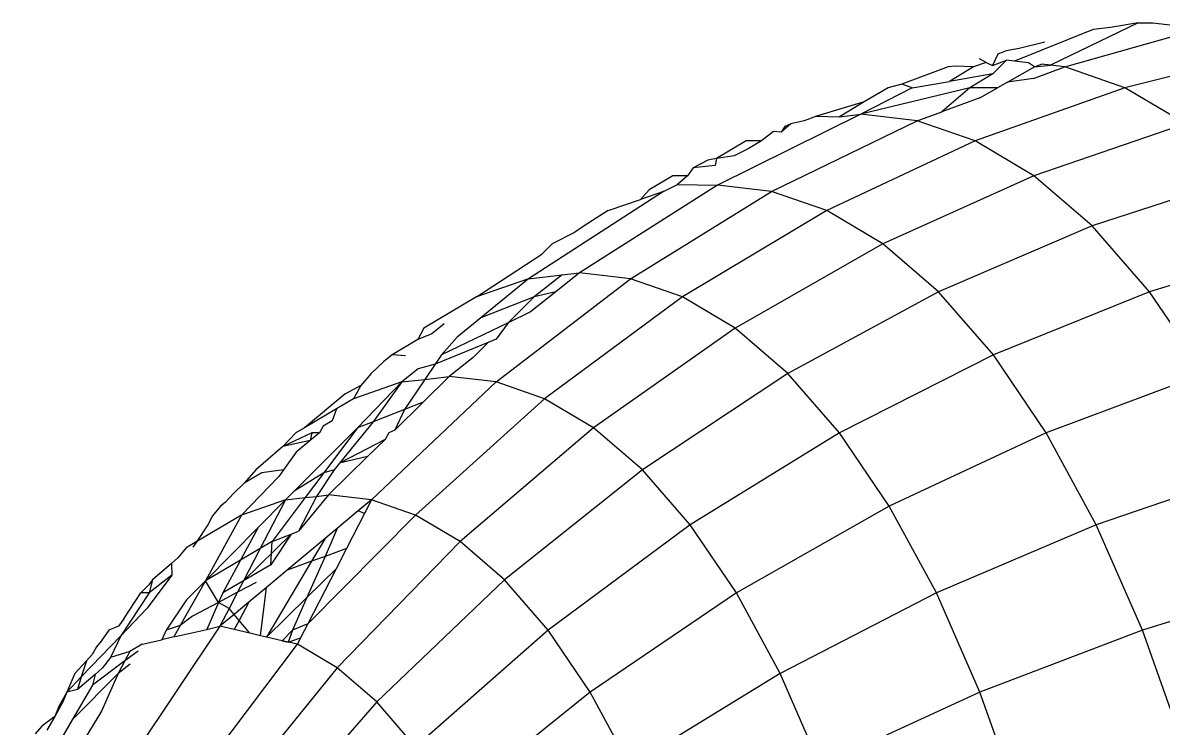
# Model space of a CAD drawing. Header units: millimetres. Extents: x 243 to 2849, y 203 to 3454.
# Drawn here: x 667.21 to 672.22, y 1594.94 to 1598.03 of the extents above; entities that cross this region are included whole.
import ezdxf

# ---------------------------------------------------------------- set-up
doc = ezdxf.new("R2010")
doc.units = ezdxf.units.MM

msp = doc.modelspace()

# ---------------------------------------------------------------- linework, layer by layer
for p, q in [((671.9091, 1598.0011), (671.5643, 1597.8627)), ((672.1072, 1598.0308), (671.7222, 1597.8447)), ((671.7859, 1597.8375), (672.3842, 1598.0068)), ((671.9861, 1598.0099), (671.9091, 1598.0011)), ((672.1072, 1598.0308), (671.9861, 1598.0099)), ((672.1072, 1598.0308), (672.1714, 1598.031)), ((672.1714, 1598.031), (672.3088, 1598.0153)), ((671.6975, 1597.9467), (671.5843, 1597.9176)), ((671.492, 1597.8938), (671.4674, 1597.8437)), ((671.5278, 1597.9079), (671.492, 1597.8938)), ((671.5843, 1597.9176), (671.5278, 1597.9079)), ((671.273, 1597.8375), (671.0702, 1597.7617)), ((671.3038, 1597.841), (671.273, 1597.8375)), ((671.385, 1597.8375), (671.2798, 1597.7742)), ((671.385, 1597.8375), (671.3038, 1597.841)), ((671.44, 1597.8565), (671.385, 1597.8375)), ((671.44, 1597.8565), (671.4109, 1597.873)), ((671.44, 1597.8565), (671.4674, 1597.8437)), ((671.4674, 1597.8437), (671.5295, 1597.8667)), ((671.5295, 1597.8667), (671.4696, 1597.8065)), ((671.5643, 1597.8627), (671.5295, 1597.8667)), ((671.5343, 1597.7705), (671.6524, 1597.8375)), ((671.6266, 1597.8556), (671.5643, 1597.8627)), ((671.6524, 1597.8375), (671.6266, 1597.8556)), ((671.6474, 1597.7871), (671.7859, 1597.8375)), ((671.6524, 1597.8375), (671.6824, 1597.8493)), ((671.6524, 1597.8375), (671.7222, 1597.8447)), ((671.7222, 1597.8447), (671.6824, 1597.8493)), ((671.7859, 1597.8375), (671.7222, 1597.8447)), ((672.0486, 1597.7463), (671.7859, 1597.8375)), ((671.4696, 1597.8065), (671.2798, 1597.7742)), ((671.4696, 1597.8065), (671.3683, 1597.7463)), ((671.6474, 1597.7871), (671.5343, 1597.7705)), ((672.295, 1597.8072), (672.0486, 1597.7463)), ((671.3683, 1597.7463), (670.8894, 1597.6296)), ((671.1154, 1597.7463), (670.8894, 1597.6296)), ((671.0102, 1597.7463), (670.9051, 1597.6839)), ((671.0702, 1597.7617), (671.0102, 1597.7463)), ((671.1154, 1597.7463), (671.0702, 1597.7617)), ((671.1154, 1597.7463), (671.2798, 1597.7742)), ((671.3683, 1597.7463), (671.2456, 1597.6408)), ((671.4896, 1597.7452), (671.3683, 1597.7463)), ((672.0486, 1597.7463), (671.3914, 1597.5132)), ((671.4128, 1597.7017), (671.4896, 1597.7452)), ((671.5343, 1597.7705), (671.4896, 1597.7452)), ((672.2514, 1597.6259), (672.0486, 1597.7463)), ((670.9051, 1597.6839), (670.6958, 1597.6217)), ((670.9051, 1597.6839), (670.7959, 1597.619)), ((671.4128, 1597.7017), (671.2456, 1597.6408)), ((671.1373, 1597.6014), (671.2456, 1597.6408)), ((670.8894, 1597.6296), (670.2612, 1597.3183)), ((670.498, 1597.2914), (671.1373, 1597.6014)), ((670.5833, 1597.5883), (670.5412, 1597.5511)), ((670.5833, 1597.5883), (670.5562, 1597.5764)), ((670.6414, 1597.6014), (670.5833, 1597.5883)), ((670.6958, 1597.6217), (670.6414, 1597.6014)), ((670.6958, 1597.6217), (670.7959, 1597.619)), ((670.7959, 1597.619), (670.8894, 1597.6296)), ((671.1373, 1597.6014), (670.8894, 1597.6296)), ((671.3914, 1597.5132), (671.1373, 1597.6014)), ((670.5066, 1597.5546), (670.4548, 1597.5132)), ((670.5412, 1597.5511), (670.5066, 1597.5546)), ((670.5562, 1597.5764), (670.5412, 1597.5511)), ((672.2885, 1597.5794), (671.6486, 1597.3604)), ((670.3872, 1597.5132), (670.2562, 1597.4354)), ((670.4548, 1597.5132), (670.3872, 1597.5132)), ((670.4548, 1597.5132), (670.396, 1597.4781)), ((671.3914, 1597.5132), (670.7409, 1597.2071)), ((671.6486, 1597.3604), (671.3914, 1597.5132)), ((670.2562, 1597.4354), (670.2188, 1597.4281)), ((670.2562, 1597.4354), (670.2513, 1597.4054)), ((670.3336, 1597.4467), (670.2562, 1597.4354)), ((670.396, 1597.4781), (670.3336, 1597.4467)), ((670.1539, 1597.3953), (670.13, 1597.3604)), ((670.2188, 1597.4281), (670.1539, 1597.3953)), ((670.2513, 1597.4054), (670.1539, 1597.3953)), ((670.0648, 1597.3604), (669.9619, 1597.2983)), ((670.13, 1597.3604), (670.0648, 1597.3604)), ((670.13, 1597.3604), (670.0854, 1597.3221)), ((671.6486, 1597.3604), (670.9866, 1597.0611)), ((671.9051, 1597.14), (671.6486, 1597.3604)), ((672.5798, 1597.3604), (671.9051, 1597.14)), ((670.0243, 1597.2914), (669.4324, 1596.9083)), ((670.2612, 1597.3183), (669.6556, 1596.9336)), ((669.8788, 1596.9083), (670.498, 1597.2914)), ((669.9619, 1597.2983), (669.9233, 1597.2563)), ((670.0243, 1597.2914), (669.9233, 1597.2563)), ((670.0243, 1597.2914), (670.0854, 1597.3221)), ((670.0854, 1597.3221), (670.2612, 1597.3183)), ((670.498, 1597.2914), (670.2612, 1597.3183)), ((670.7409, 1597.2071), (670.498, 1597.2914)), ((669.7814, 1597.2071), (669.9233, 1597.2563)), ((669.7814, 1597.2071), (669.676, 1597.14)), ((670.7409, 1597.2071), (670.1076, 1596.8289)), ((670.9866, 1597.0611), (670.7409, 1597.2071)), ((669.676, 1597.14), (669.6343, 1597.1108)), ((671.9051, 1597.14), (671.2316, 1596.8506)), ((672.1568, 1596.8506), (671.9051, 1597.14)), ((669.6343, 1597.1108), (669.5357, 1597.0611)), ((669.5357, 1597.0611), (669.4905, 1597.0166)), ((670.9866, 1597.0611), (670.3392, 1596.6913)), ((671.2316, 1596.8506), (670.9866, 1597.0611)), ((672.84, 1597.0611), (672.1568, 1596.8506)), ((669.2036, 1596.8289), (669.4905, 1597.0166)), ((669.6556, 1596.9336), (669.5511, 1596.8506)), ((669.5795, 1596.925), (669.6556, 1596.9336)), ((669.8788, 1596.9083), (669.6556, 1596.9336)), ((669.4324, 1596.9083), (669.2036, 1596.8289)), ((669.4324, 1596.9083), (669.2227, 1596.7374)), ((669.2904, 1596.4553), (669.8788, 1596.9083)), ((669.4324, 1596.9083), (669.5795, 1596.925)), ((669.5795, 1596.925), (669.4561, 1596.8289)), ((670.1076, 1596.8289), (669.8788, 1596.9083)), ((669.5511, 1596.8506), (669.4409, 1596.763)), ((669.5511, 1596.8506), (669.4561, 1596.8289)), ((671.2316, 1596.8506), (670.5701, 1596.4929)), ((671.4721, 1596.5741), (671.2316, 1596.8506)), ((672.1568, 1596.8506), (671.4721, 1596.5741)), ((672.3994, 1596.4929), (672.1568, 1596.8506)), ((669.2036, 1596.8289), (668.9721, 1596.6913)), ((669.4561, 1596.8289), (669.2227, 1596.7374)), ((669.4561, 1596.8289), (669.342, 1596.7151)), ((670.1076, 1596.8289), (669.5026, 1596.3816)), ((670.3392, 1596.6913), (670.1076, 1596.8289)), ((669.2227, 1596.7374), (669.1186, 1596.6526)), ((669.4409, 1596.763), (669.342, 1596.7151)), ((668.9721, 1596.6913), (668.9467, 1596.6422)), ((669.0613, 1596.7108), (669.0072, 1596.666)), ((669.342, 1596.7151), (669.0503, 1596.5741)), ((669.342, 1596.7151), (669.2903, 1596.6433)), ((670.3392, 1596.6913), (669.7174, 1596.2541)), ((670.5701, 1596.4929), (670.3392, 1596.6913)), ((668.9467, 1596.6422), (668.833, 1596.5741)), ((669.0072, 1596.666), (668.9467, 1596.6422)), ((669.1186, 1596.6526), (669.0503, 1596.5741)), ((669.2903, 1596.6433), (669.2555, 1596.629)), ((669.2555, 1596.629), (669.0226, 1596.5333)), ((669.2555, 1596.629), (669.1893, 1596.5631)), ((668.7962, 1596.5443), (668.7412, 1596.4929)), ((668.833, 1596.5741), (668.7962, 1596.5443)), ((668.892, 1596.5706), (668.833, 1596.5741)), ((669.0226, 1596.5333), (668.9473, 1596.5131)), ((669.0226, 1596.5333), (668.9775, 1596.4668)), ((669.0503, 1596.5741), (669.0226, 1596.5333)), ((669.1893, 1596.5631), (669.0833, 1596.4788)), ((671.4721, 1596.5741), (670.7967, 1596.2323)), ((671.7039, 1596.2323), (671.4721, 1596.5741)), ((668.7412, 1596.4929), (668.6956, 1596.4405)), ((668.9473, 1596.5131), (668.8763, 1596.4553)), ((670.5701, 1596.4929), (669.9315, 1596.07)), ((670.7967, 1596.2323), (670.5701, 1596.4929)), ((672.3994, 1596.4929), (671.7039, 1596.2323)), ((668.6956, 1596.4405), (668.6259, 1596.4018)), ((668.8763, 1596.4553), (668.6641, 1596.3816)), ((668.6956, 1596.4405), (668.6641, 1596.3816)), ((668.8763, 1596.4553), (668.6816, 1596.2541)), ((668.7429, 1595.938), (669.2904, 1596.4553)), ((668.8763, 1596.4553), (668.7499, 1596.2808)), ((668.8763, 1596.4553), (668.9775, 1596.4668)), ((668.9775, 1596.4668), (668.8881, 1596.335)), ((669.0833, 1596.4788), (668.9691, 1596.3667)), ((668.9775, 1596.4668), (669.0833, 1596.4788)), ((669.2904, 1596.4553), (669.0833, 1596.4788)), ((669.5026, 1596.3816), (669.2904, 1596.4553)), ((668.6259, 1596.4018), (668.4493, 1596.2541)), ((668.6641, 1596.3816), (668.5896, 1596.3374)), ((669.5026, 1596.3816), (668.9362, 1595.8709)), ((669.7174, 1596.2541), (669.5026, 1596.3816)), ((668.5896, 1596.3374), (668.4493, 1596.2541)), ((668.5896, 1596.3374), (668.5705, 1596.2844)), ((668.8881, 1596.335), (668.7499, 1596.2808)), ((668.9691, 1596.3667), (668.8446, 1596.2445)), ((668.8881, 1596.335), (668.8446, 1596.2445)), ((668.9691, 1596.3667), (668.8881, 1596.335)), ((668.5705, 1596.2844), (668.5305, 1596.261)), ((668.7499, 1596.2808), (668.6027, 1596.0993)), ((668.7499, 1596.2808), (668.6816, 1596.2541)), ((668.4115, 1596.2323), (668.3534, 1596.1717)), ((668.4816, 1596.2323), (668.3534, 1596.1717)), ((668.6816, 1596.2541), (668.404, 1595.9768)), ((668.4493, 1596.2541), (668.4115, 1596.2323)), ((668.5146, 1596.2323), (668.4739, 1596.1988)), ((668.4816, 1596.2323), (668.4739, 1596.1988)), ((668.5146, 1596.2323), (668.4816, 1596.2323)), ((668.5305, 1596.261), (668.5146, 1596.2323)), ((668.6816, 1596.2541), (668.5331, 1596.0564)), ((668.8185, 1596.2323), (668.8029, 1596.2035)), ((668.8446, 1596.2445), (668.8185, 1596.2323)), ((669.7174, 1596.2541), (669.1318, 1595.7548)), ((669.9315, 1596.07), (669.7174, 1596.2541)), ((670.7967, 1596.2323), (670.1417, 1595.8284)), ((671.015, 1595.9104), (670.7967, 1596.2323)), ((671.7039, 1596.2323), (671.015, 1595.9104)), ((671.9229, 1595.8284), (671.7039, 1596.2323)), ((668.4739, 1596.1988), (668.3534, 1596.1717)), ((668.4739, 1596.1988), (668.4119, 1596.1476)), ((668.8029, 1596.2035), (668.6027, 1596.0993)), ((668.8029, 1596.2035), (668.7257, 1596.1277)), ((668.3534, 1596.1717), (668.2352, 1596.07)), ((668.4119, 1596.1476), (668.3569, 1596.07)), ((668.7257, 1596.1277), (668.5543, 1595.9595)), ((668.6027, 1596.0993), (668.5789, 1596.07)), ((668.7257, 1596.1277), (668.6027, 1596.0993)), ((668.1725, 1595.8709), (668.336, 1596.0409)), ((668.2352, 1596.07), (668.184, 1596.0111)), ((668.2621, 1596.0562), (668.184, 1596.0111)), ((668.3569, 1596.07), (668.2621, 1596.0562)), ((668.3569, 1596.07), (668.336, 1596.0409)), ((668.5331, 1596.0564), (668.404, 1595.9768)), ((668.5331, 1596.0564), (668.4515, 1595.9478)), ((668.5789, 1596.07), (668.5011, 1595.9534)), ((668.5789, 1596.07), (668.5331, 1596.0564)), ((669.9315, 1596.07), (669.3269, 1595.5871)), ((670.1417, 1595.8284), (669.9315, 1596.07)), ((672.6287, 1596.07), (671.9229, 1595.8284)), ((668.184, 1596.0111), (668.1371, 1595.9655)), ((668.1371, 1595.9655), (668.1004, 1595.9265)), ((668.3657, 1595.938), (668.1725, 1595.8709)), ((668.2457, 1595.8171), (668.3657, 1595.938)), ((668.3657, 1595.938), (668.2547, 1595.7244)), ((668.4515, 1595.9478), (668.3065, 1595.7548)), ((668.404, 1595.9768), (668.3657, 1595.938)), ((668.3657, 1595.938), (668.4515, 1595.9478)), ((668.5543, 1595.9595), (668.4224, 1595.8002)), ((668.5011, 1595.9534), (668.4224, 1595.8002)), ((668.4515, 1595.9478), (668.5011, 1595.9534)), ((668.5011, 1595.9534), (668.5543, 1595.9595)), ((668.7429, 1595.938), (668.5543, 1595.9595)), ((668.7429, 1595.938), (668.6849, 1595.8897)), ((668.7429, 1595.938), (668.712, 1595.8777)), ((668.9362, 1595.8709), (668.7429, 1595.938)), ((668.0804, 1595.9104), (668.0456, 1595.868)), ((668.1004, 1595.9265), (668.0804, 1595.9104)), ((668.6849, 1595.8897), (668.5926, 1595.8128)), ((668.712, 1595.8777), (668.6849, 1595.8897)), ((671.015, 1595.9104), (670.3442, 1595.5297)), ((671.2215, 1595.5297), (671.015, 1595.9104)), ((668.1725, 1595.8709), (667.9768, 1595.7548)), ((668.1725, 1595.8709), (668.0139, 1595.5835)), ((668.0456, 1595.868), (668.0251, 1595.8284)), ((668.4638, 1595.3942), (668.9362, 1595.8709)), ((668.712, 1595.8777), (668.6336, 1595.7251)), ((669.1318, 1595.7548), (668.9362, 1595.8709)), ((668.0251, 1595.8284), (667.9768, 1595.7548)), ((668.0139, 1595.5835), (668.2457, 1595.8171)), ((668.2457, 1595.8171), (668.1679, 1595.6736)), ((668.3905, 1595.7877), (668.1813, 1595.5833)), ((668.3905, 1595.7877), (668.3009, 1595.6534)), ((668.3065, 1595.7548), (668.3905, 1595.7877)), ((668.3905, 1595.7877), (668.4224, 1595.8002)), ((668.5926, 1595.8128), (668.5389, 1595.6903)), ((668.5926, 1595.8128), (668.5391, 1595.7682)), ((670.1417, 1595.8284), (669.5182, 1595.367)), ((670.3442, 1595.5297), (670.1417, 1595.8284)), ((671.9229, 1595.8284), (671.2215, 1595.5297)), ((672.1254, 1595.367), (671.9229, 1595.8284)), ((667.9768, 1595.7548), (667.9298, 1595.7273)), ((667.9768, 1595.7548), (667.9586, 1595.7304)), ((668.3065, 1595.7548), (668.2547, 1595.7244)), ((668.3009, 1595.6534), (668.3065, 1595.7548)), ((668.5391, 1595.7682), (668.3723, 1595.6292)), ((668.5391, 1595.7682), (668.4801, 1595.6687)), ((669.1318, 1595.7548), (668.5921, 1595.2009)), ((669.3269, 1595.5871), (669.1318, 1595.7548)), ((667.8936, 1595.6832), (667.8658, 1595.6593)), ((667.9298, 1595.7273), (667.8936, 1595.6832)), ((668.2547, 1595.7244), (668.1679, 1595.6736)), ((668.2547, 1595.7244), (668.1813, 1595.5833)), ((668.5389, 1595.6903), (668.4595, 1595.5096)), ((668.5389, 1595.6903), (668.4801, 1595.6687)), ((668.6336, 1595.7251), (668.5389, 1595.6903)), ((668.6336, 1595.7251), (668.5874, 1595.6351)), ((667.8658, 1595.6593), (667.7818, 1595.5871)), ((667.8658, 1595.6593), (667.8664, 1595.6071)), ((668.1679, 1595.6736), (668.0139, 1595.5835)), ((668.1679, 1595.6736), (668.0898, 1595.5297)), ((668.3009, 1595.6534), (668.1813, 1595.5833)), ((668.4801, 1595.6687), (668.2825, 1595.3359)), ((668.4801, 1595.6687), (668.3723, 1595.6292)), ((668.4595, 1595.5096), (668.5874, 1595.6351)), ((668.5874, 1595.6351), (668.4638, 1595.3942)), ((667.8664, 1595.6071), (667.7589, 1595.4634)), ((667.7818, 1595.5871), (667.7647, 1595.5638)), ((667.8664, 1595.6071), (667.7674, 1595.5297)), ((667.7818, 1595.5871), (667.7674, 1595.5297)), ((668.0139, 1595.5835), (667.9039, 1595.3866)), ((668.0139, 1595.5835), (667.9308, 1595.4998)), ((668.0718, 1595.4886), (668.0139, 1595.5835)), ((668.1813, 1595.5833), (668.0898, 1595.5297)), ((668.1813, 1595.5833), (668.155, 1595.5328)), ((668.3723, 1595.6292), (668.2815, 1595.5535)), ((669.3269, 1595.5871), (668.7659, 1595.0515)), ((669.5182, 1595.367), (669.3269, 1595.5871)), ((672.8406, 1595.5871), (672.1254, 1595.367)), ((667.7674, 1595.5297), (667.6423, 1595.3417)), ((667.6566, 1595.4166), (667.7312, 1595.5297)), ((667.7647, 1595.5638), (667.7312, 1595.5297)), ((667.7674, 1595.5297), (667.7312, 1595.5297)), ((668.155, 1595.5328), (668.0718, 1595.4886)), ((668.0898, 1595.5297), (668.0718, 1595.4886)), ((668.155, 1595.5328), (668.1177, 1595.461)), ((668.237, 1595.5762), (668.155, 1595.5328)), ((668.2815, 1595.5535), (668.2049, 1595.4897)), ((668.2552, 1595.3422), (668.2815, 1595.5535)), ((670.3442, 1595.5297), (669.7028, 1595.095)), ((670.5357, 1595.1766), (670.3442, 1595.5297)), ((671.2215, 1595.5297), (670.5357, 1595.1766)), ((671.4123, 1595.095), (671.2215, 1595.5297)), ((667.9308, 1595.4998), (667.8424, 1595.367)), ((668.0718, 1595.4886), (667.9581, 1595.4284)), ((668.0718, 1595.4886), (668.0197, 1595.3701)), ((668.1177, 1595.461), (668.0718, 1595.4886)), ((668.2049, 1595.4897), (668.1396, 1595.4353)), ((668.2049, 1595.4897), (668.1615, 1595.4095)), ((668.2825, 1595.3359), (668.4595, 1595.5096)), ((668.4595, 1595.5096), (668.3969, 1595.367)), ((667.7589, 1595.4634), (667.6423, 1595.3417)), ((668.1177, 1595.461), (668.0774, 1595.3834)), ((668.1396, 1595.4353), (668.0774, 1595.3834)), ((668.1396, 1595.4353), (668.1177, 1595.461)), ((668.1615, 1595.4095), (668.1396, 1595.4353)), ((667.6332, 1595.3846), (667.5904, 1595.367)), ((667.6566, 1595.4166), (667.6332, 1595.3846)), ((668.0774, 1595.3834), (667.6597, 1594.7603)), ((667.9039, 1595.3866), (667.8424, 1595.367)), ((667.9039, 1595.3866), (667.876, 1595.3367)), ((667.9581, 1595.4284), (667.9039, 1595.3866)), ((668.0197, 1595.3701), (668.0774, 1595.3834)), ((668.1396, 1595.369), (668.0774, 1595.3834)), ((668.1615, 1595.4095), (668.1396, 1595.369)), ((668.2096, 1595.3528), (668.1615, 1595.4095)), ((668.4638, 1595.3942), (668.3969, 1595.367)), ((668.4638, 1595.3942), (668.432, 1595.3323)), ((667.4692, 1595.1611), (667.6423, 1595.3417)), ((667.5904, 1595.367), (667.5573, 1595.3183)), ((667.6423, 1595.3417), (667.5969, 1595.2468)), ((667.8424, 1595.367), (667.8231, 1595.3245)), ((667.876, 1595.3367), (667.8231, 1595.3245)), ((667.876, 1595.3367), (668.0197, 1595.3701)), ((668.2096, 1595.3528), (668.1396, 1595.369)), ((668.2552, 1595.3422), (668.2096, 1595.3528)), ((668.2825, 1595.3359), (668.2552, 1595.3422)), ((668.3513, 1595.3199), (668.2825, 1595.3359)), ((668.3969, 1595.367), (668.3513, 1595.3199)), ((668.3969, 1595.367), (668.3779, 1595.3137)), ((668.3779, 1595.3137), (668.432, 1595.3323)), ((668.432, 1595.3323), (668.4177, 1595.3045)), ((669.5182, 1595.367), (668.9365, 1594.8553)), ((669.7028, 1595.095), (669.5182, 1595.367)), ((672.1254, 1595.367), (671.4123, 1595.095)), ((672.308, 1594.8553), (672.1254, 1595.367)), ((667.5366, 1595.2931), (667.5173, 1595.2592)), ((667.5573, 1595.3183), (667.5366, 1595.2931)), ((667.737, 1595.3045), (667.6829, 1595.2724)), ((667.737, 1595.3045), (667.8231, 1595.3245)), ((667.9552, 1594.6917), (668.4177, 1595.3045)), ((668.3513, 1595.3199), (668.3779, 1595.3137)), ((668.4177, 1595.3045), (668.3513, 1595.3199)), ((668.5921, 1595.2009), (668.4177, 1595.3045)), ((667.4925, 1595.2325), (667.4409, 1595.1766)), ((667.4925, 1595.2325), (667.4692, 1595.1611)), ((667.5173, 1595.2592), (667.4925, 1595.2325)), ((667.6607, 1595.2313), (667.5183, 1595.125)), ((667.5969, 1595.2468), (667.5626, 1595.2009)), ((667.6829, 1595.2724), (667.5969, 1595.2468)), ((667.6607, 1595.2313), (667.631, 1595.1766)), ((667.7189, 1595.2748), (667.6607, 1595.2313)), ((667.6829, 1595.2724), (667.6607, 1595.2313)), ((667.5626, 1595.2009), (667.5298, 1595.1727)), ((667.6839, 1595.2174), (667.631, 1595.1766)), ((668.5921, 1595.2009), (668.1065, 1594.6018)), ((668.7659, 1595.0515), (668.5921, 1595.2009)), ((667.4409, 1595.1766), (667.4059, 1595.095)), ((667.4692, 1595.1611), (667.4059, 1595.095)), ((667.631, 1595.1766), (667.4299, 1594.9736)), ((667.5298, 1595.1727), (667.4521, 1595.106)), ((667.4692, 1595.1611), (667.4521, 1595.106)), ((667.5298, 1595.1727), (667.5183, 1595.125)), ((667.631, 1595.1766), (667.5581, 1595.0105)), ((670.5357, 1595.1766), (669.8771, 1594.7734)), ((670.7127, 1594.7734), (670.5357, 1595.1766)), ((667.4059, 1595.095), (667.3715, 1595.0317)), ((667.4059, 1595.095), (667.3888, 1595.0515)), ((667.4521, 1595.106), (667.4059, 1595.095)), ((667.5183, 1595.125), (667.4299, 1594.9736)), ((669.7028, 1595.095), (669.101, 1594.6129)), ((669.8771, 1594.7734), (669.7028, 1595.095)), ((671.4123, 1595.095), (670.7127, 1594.7734)), ((671.5842, 1594.6129), (671.4123, 1595.095)), ((667.3888, 1595.0515), (667.353, 1594.9882)), ((667.3715, 1595.0317), (667.353, 1594.9882)), ((667.3888, 1595.0515), (667.3715, 1595.0317)), ((668.7659, 1595.0515), (668.2575, 1594.4721)), ((668.9365, 1594.8553), (668.7659, 1595.0515)), ((667.353, 1594.9882), (667.2969, 1594.9459)), ((667.353, 1594.9882), (667.3186, 1594.9271)), ((667.5581, 1595.0105), (667.4648, 1594.8571)), ((667.4299, 1594.9736), (667.2128, 1594.6018)), ((667.2969, 1594.9459), (667.2669, 1594.9113))]:
    msp.add_line(p, q)

doc.saveas('drawing.dxf')
